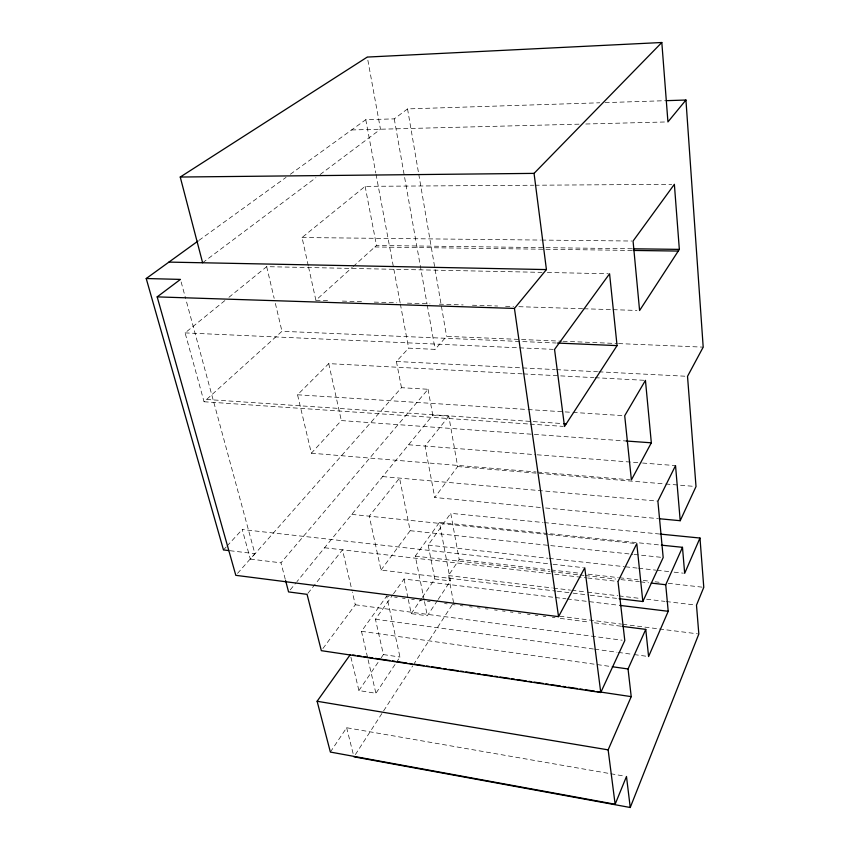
<?xml version="1.0" encoding="UTF-8"?>
<svg xmlns="http://www.w3.org/2000/svg" width="850" height="850" viewBox="0 0 850 850"><rect width="100%" height="100%" fill="white"/><g stroke="black" fill="none" stroke-linecap="round" stroke-linejoin="round"><path stroke-width="0.64" stroke-dasharray="4.25 3.19" d="M355.364 754.598L412.707 665.869M413.419 664.764L452.136 604.871M350.901 657.188L358.923 690.551L375.913 693.292L395.59 663.616M396.323 662.511L399.967 657.018L386.686 596.094L389.311 596.434M408.308 599.526L411.251 613.626L427.337 615.772L437.453 600.514M438.175 599.431L450.457 580.911L439.439 522.421L661.343 545.148M330.374 752.059L346.641 727.738L609.482 773.521M453.571 602.65L448.449 575.567L459.181 559.523L450.734 513.326L543.044 522.484M358.923 690.551L380.428 658.931M381.172 657.836L383.403 654.574L375.434 619.236L392.743 594.894M411.251 613.626L421.558 598.485M422.291 597.401L434.796 579.009L428.166 545.062L450.734 513.326M393.497 593.831L404.026 579.02L554.104 597.359M367.508 657.188L361.473 631.306L386.686 596.094M424.224 600.323L415.299 556.123L439.439 522.421M322.904 648.529L355.3 604.786L352.325 592.004M381.013 570.074L410.168 530.697L399.553 478.093L369.261 516.173L381.013 570.074L556.006 591.09M540.324 507.482L434.743 497.505L457.672 466.554L448.789 416.203L432.767 415.119L296.947 581.655M307.891 593.321L342.497 549.812L352.027 590.729M448.789 416.203L425.043 446.048L434.743 497.505M290.243 589.868L296.108 582.675M285.26 579.275L280.967 562.827L428.039 389.268L401.476 387.685L250.336 559.098L242.229 529.508L551.809 564.134M237.543 573.367L254.894 553.69L186.012 299.912M401.476 387.685L396.408 361.484L408.648 348.149L435.094 349.371L446.579 336.356L561.659 341.19M522.208 373.851L328.737 363.619L297.543 394.783L311.355 453.199L341.328 420.569L626.269 441.012M223.476 549.929L226.153 547.018M227.046 546.04L242.229 529.508M308.539 266.974L315.881 300.252L352.24 267.389M353.217 266.507L376.507 245.459L631.731 248.763M224.867 300.603L185.098 332.892L204.064 401.752L281.966 331.298L556.134 343.007M308.263 265.689L302.047 237.532L365.128 186.352L533.683 185.236M228.947 297.298L266.666 266.666L542.056 272.372M202.619 262.767L315.902 177.714M320.142 174.526L380.481 129.221L367.285 57.067M290.349 174.261L365.776 119.691L394.262 118.873L407.543 108.906L599.771 102.786M199.017 240.327L286.046 177.374M605.072 102.616L664.732 100.714M351.592 129.954L580.508 124.132M585.809 124.004L666.612 121.943M535.011 185.226L671.713 184.322M302.047 237.532L540.388 240.061M541.705 240.072L631.741 241.028M374.839 246.968L631.879 250.431M547.347 272.478L608.249 273.743M315.881 300.252L329.141 300.666M342.412 301.091L363.641 301.761M374.255 302.101L396.812 302.812M407.416 303.152L429.973 303.864M439.259 304.162L463.144 304.927M472.43 305.214L497.632 306.021M505.591 306.266L513.559 306.521M518.861 306.691L582.548 308.709M583.865 308.752L611.734 309.634M613.062 309.676L636.937 310.441M562.987 341.243L617.217 343.527M618.545 343.581L703.194 347.14M185.098 332.892L553.222 349.35M396.408 361.484L555.199 369.58M556.527 369.654L597.55 371.748M598.867 371.811L686.205 376.263M523.536 373.915L593.768 377.634M595.096 377.697L644.13 380.29M297.543 394.783L526.692 409.456M528.02 409.541L571.731 412.335M573.049 412.42L623.39 415.65M206.582 399.468L562.275 423.555M204.064 401.752L528.87 424.022M530.188 424.118L563.199 426.381M408.595 444.763L535.787 454.697M537.104 454.793L641.251 462.921M642.579 463.027L675.537 465.598M311.355 453.199L536.169 471.973M537.497 472.079L630.073 479.804M457.672 466.554L664.413 483.884M665.731 484.001L693.377 486.317M382.638 476.584L657.889 501.139M545.604 507.981L657.773 518.585M544.361 522.612L660.418 534.108M351.804 514.388L547.166 534.459M548.494 534.586L636.788 543.66M410.168 530.697L632.867 554.327M634.185 554.466L663.181 557.536M428.166 545.062L547.921 558.259M549.238 558.397L624.187 566.653M625.504 566.801L637.341 568.108M638.658 568.246L655.754 570.138M657.061 570.276L668.897 571.582M674.156 572.167L683.368 573.176M553.127 564.283L583.429 567.673M459.181 559.523L549.918 569.84M551.236 569.989L580.168 573.282M588.051 574.175L618.301 577.617M619.618 577.766L638.021 579.859M643.28 580.454L649.857 581.209M655.116 581.804L659.069 582.25M668.27 583.302L702.461 587.191M415.299 556.123L549.737 571.487M551.055 571.636L578.733 574.802M580.051 574.951L584.014 575.397M585.331 575.556L615.644 579.02M620.914 579.615L639.37 581.729M640.688 581.878L648.593 582.781M324.583 547.761L553.424 574.058M554.742 574.207L586.383 577.841M587.701 577.989L618.014 581.474M448.449 575.567L552.128 587.934M553.446 588.094L570.499 590.123M571.816 590.282L586.256 592.004M587.562 592.163L617.748 595.765M619.066 595.914L640.061 598.421M646.616 599.207L664.997 601.396M666.304 601.556L695.183 604.998M230.021 550.715L254.894 553.69M557.313 591.249L571.784 592.992M573.102 593.151L588.891 595.043M590.208 595.202L617.844 598.517M434.796 579.009L450.457 580.911M250.336 559.098L280.967 562.827M555.422 597.518L565.909 598.793M567.226 598.952L618.375 605.211M559.799 616.229L621.446 624.112M622.753 624.282L658.166 628.809M659.483 628.979L697.51 633.834M394.581 597.104L397.205 597.444M402.464 598.124L405.099 598.464M411.676 599.303L414.301 599.643M419.56 600.312L422.195 600.653M427.454 601.332L430.079 601.673M444.55 603.532L447.174 603.861M452.434 604.541L455.069 604.881M460.328 605.551L462.963 605.891M469.529 606.741L472.164 607.081M477.424 607.75L480.059 608.09M485.318 608.77L487.942 609.099M494.519 609.949L497.154 610.289M502.414 610.959L505.038 611.299M510.297 611.979L512.933 612.319M518.192 612.988L520.816 613.328M527.393 614.178L530.028 614.508M535.288 615.188L537.912 615.528M543.182 616.197L545.806 616.537M552.383 617.387L555.008 617.716M560.278 618.396L589.209 622.115M594.469 622.795L622.083 626.344M355.3 604.786L622.157 640.209M375.434 619.236L593.374 649.007M594.692 649.188L617.047 652.247M618.354 652.418L632.814 654.394M634.132 654.574L647.275 656.37M361.473 631.306L609.662 666.357M383.403 654.574L399.967 657.018M610.789 773.744L625.175 776.252M181.146 281.977L185.672 298.637M346.641 727.738L353.292 754.29M266.666 266.666L274.168 298.35M275.368 303.418L281.966 331.298M368.103 659.77L375.913 693.292M328.737 363.619L341.328 420.569M404.026 579.02L408.043 598.251M424.479 601.609L427.337 615.772M365.128 186.352L376.507 245.459M365.776 119.691L375.764 172.911M376.008 174.208L400.127 302.717M400.361 304.013L408.648 348.149M428.039 389.268L432.767 415.119M394.262 118.873L427.019 303.801M427.252 305.097L435.094 349.371M407.543 108.906L418.54 172.954M418.763 174.261L446.579 336.356"/><path stroke-width="1.27" d="M353.929 756.808L630.243 807.5L698.827 634.004L696.49 605.157L703.779 587.339L699.975 538.039L660.418 534.108M350.285 654.617L317.114 701.261L330.374 752.059L615.134 804.249L626.482 776.475L630.243 807.5M615.134 804.249L608.143 749.859L631.221 696.639L628.044 668.961L645.756 629.383L622.083 626.344M661.343 545.148L682.476 547.315L665.731 584.736L668.217 611.299L648.593 656.551L645.756 629.383M699.975 538.039L684.675 573.325L682.476 547.315M285.589 580.539L288.564 591.919L307.073 594.352L321.332 650.664L600.769 692.495L624.793 640.56L618.014 581.474L636.788 543.66L642.834 601.524L619.151 598.676M642.834 601.524L663.181 557.536L657.889 501.139L675.537 465.598L680.213 520.71L659.101 518.712M680.213 520.71L696.012 486.54L687.523 376.337L703.194 347.14L685.939 100.034L666.049 100.672M228.714 550.556L223.476 549.929L146.221 278.524L180.444 279.406L157.176 296.884L235.811 575.333L558.546 616.654L584.747 567.821L600.769 692.495M651.334 442.808L631.391 479.921L624.707 415.735L645.447 380.364L651.334 442.808L626.269 441.012M617.058 345.61L564.517 426.466L554.551 349.414L609.577 273.774L617.058 345.61L557.462 343.06M679.341 249.379L639.593 310.516L633.069 241.049L674.369 184.312L679.341 249.379L633.059 248.784M558.546 616.654L514.441 308.433L546.423 269.577L534.055 173.379L661.821 42.5L667.941 121.911L685.939 100.034M146.221 278.524L197.944 241.102M202.619 262.767L180.242 177.034L367.285 57.067L661.821 42.5M180.242 177.034L534.055 173.379M633.207 250.442L678.247 251.058M168.938 262.098L546.423 269.577M157.176 296.884L514.441 308.433M563.593 423.64L566.238 423.821M651.227 583.079L665.731 584.736M619.682 605.37L668.217 611.299M612.287 666.729L628.044 668.961M352.739 654.989L355.204 655.35M357.659 655.722L361.356 656.274M363.811 656.646L367.508 657.188M368.815 657.39L372.746 657.974M375.371 658.367L389.81 660.524M392.434 660.918L395.059 661.311M397.683 661.704L406.863 663.085M409.487 663.468L412.112 663.861M414.736 664.254L423.916 665.635M426.541 666.028L429.165 666.421M431.789 666.804L440.98 668.185M443.604 668.578L446.229 668.971M448.842 669.364L458.033 670.735M460.658 671.128L463.282 671.521M465.906 671.914L475.086 673.285M477.711 673.678L480.335 674.071M482.959 674.464L492.139 675.835M494.764 676.228L497.388 676.621M500.013 677.014L509.203 678.385M511.828 678.778L514.452 679.171M517.076 679.564L526.256 680.935M528.881 681.328L531.505 681.721M534.129 682.114L543.309 683.485M545.934 683.878L548.558 684.271M551.183 684.664L560.362 686.035M562.987 686.428L565.611 686.821M568.236 687.214L577.426 688.596M580.051 688.989L582.675 689.371M585.299 689.764L594.479 691.146M597.104 691.539L631.221 696.639M317.114 701.261L608.143 749.859"/></g></svg>
